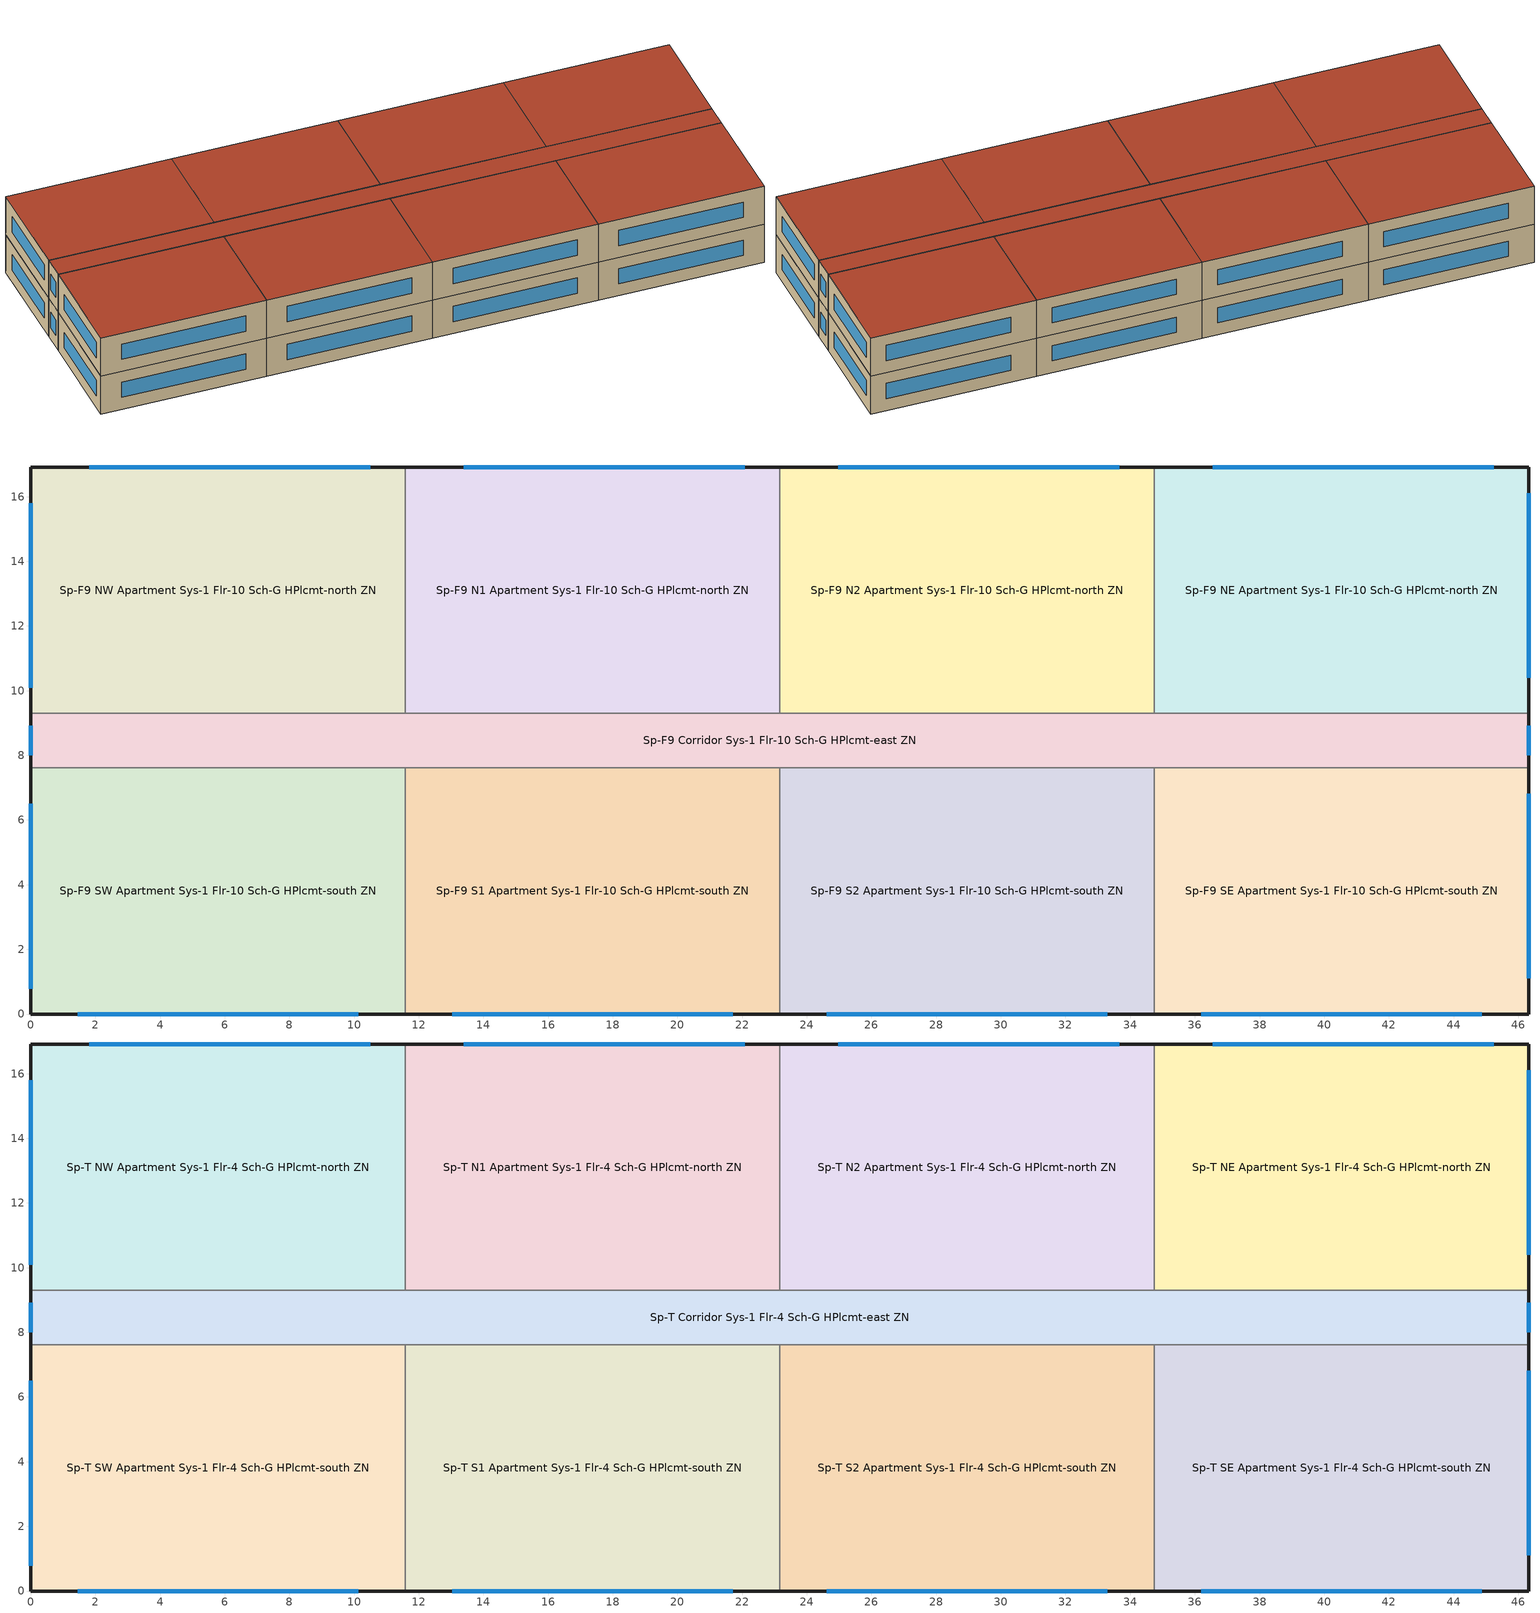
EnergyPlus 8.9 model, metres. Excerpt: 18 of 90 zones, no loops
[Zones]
Sp-F9 Corridor Sys-1 Flr-10 Sch-G HPlcmt-east ZN
 floor to Sp-F8 Corridor Sys-1 Flr-3 Sch-G HPlcmt-east ZN (Typical Interior Floor): 46.33,9.3 46.33,7.62 0,7.62 0,9.3 z24.38
 wall outside (Customized opaque construction {70a08f41-941f-41e8-ba7e-195cee31ed19} to conductance of 0.247): 46.33,7.62 46.33,9.3 / 0,9.3 0,7.62 z24.38:27.43
 wall to Sp-F9 S1 Apartment Sys-1 Flr-10 Sch-G HPlcmt-south ZN (Typical Interior Wall): 11.58,7.62 23.16,7.62 z24.38:27.43
 wall to Sp-F9 S2 Apartment Sys-1 Flr-10 Sch-G HPlcmt-south ZN (Typical Interior Wall): 23.16,7.62 34.75,7.62 z24.38:27.43
 wall to Sp-F9 SE Apartment Sys-1 Flr-10 Sch-G HPlcmt-south ZN (Typical Interior Wall): 34.75,7.62 46.33,7.62 z24.38:27.43
 wall to Sp-F9 SW Apartment Sys-1 Flr-10 Sch-G HPlcmt-south ZN (Typical Interior Wall): 0,7.62 11.58,7.62 z24.38:27.43
 wall to Sp-F9 N1 Apartment Sys-1 Flr-10 Sch-G HPlcmt-north ZN (Typical Interior Wall): 23.16,9.3 11.58,9.3 z24.38:27.43
 wall to Sp-F9 N2 Apartment Sys-1 Flr-10 Sch-G HPlcmt-north ZN (Typical Interior Wall): 34.75,9.3 23.16,9.3 z24.38:27.43
 wall to Sp-F9 NE Apartment Sys-1 Flr-10 Sch-G HPlcmt-north ZN (Typical Interior Wall): 46.33,9.3 34.75,9.3 z24.38:27.43
 wall to Sp-F9 NW Apartment Sys-1 Flr-10 Sch-G HPlcmt-north ZN (Typical Interior Wall): 11.58,9.3 0,9.3 z24.38:27.43
 window (Customized Fenestration: cond=0.220 tvis=0.220 tsol=0.232): 46.33,8 46.33,8.91 / 0,8.91 0,8 z25.34:26.56
Sp-F9 N1 Apartment Sys-1 Flr-10 Sch-G HPlcmt-north ZN
 floor to Sp-F8 N1 Apartment Sys-1 Flr-3 Sch-G HPlcmt-north ZN (Typical Interior Floor): 23.16,16.92 23.16,9.3 11.58,9.3 11.58,16.92 z24.38
 wall outside (Customized opaque construction {70a08f41-941f-41e8-ba7e-195cee31ed19} to conductance of 0.247): 23.16,16.92 11.58,16.92 z24.38:27.43
 wall to Sp-F9 N2 Apartment Sys-1 Flr-10 Sch-G HPlcmt-north ZN (Typical Interior Wall): 23.16,9.3 23.16,16.92 z24.38:27.43
 wall to Sp-F9 NW Apartment Sys-1 Flr-10 Sch-G HPlcmt-north ZN (Typical Interior Wall): 11.58,16.92 11.58,9.3 z24.38:27.43
 window (Customized Fenestration: cond=0.220 tvis=0.220 tsol=0.232): 22.08,16.92 13.4,16.92 z25.34:26.56
Sp-F9 N2 Apartment Sys-1 Flr-10 Sch-G HPlcmt-north ZN
 floor to Sp-F8 N2 Apartment Sys-1 Flr-3 Sch-G HPlcmt-north ZN (Typical Interior Floor): 34.75,16.92 34.75,9.3 23.16,9.3 23.16,16.92 z24.38
 wall outside (Customized opaque construction {70a08f41-941f-41e8-ba7e-195cee31ed19} to conductance of 0.247): 34.75,16.92 23.16,16.92 z24.38:27.43
 wall to Sp-F9 NE Apartment Sys-1 Flr-10 Sch-G HPlcmt-north ZN (Typical Interior Wall): 34.75,9.3 34.75,16.92 z24.38:27.43
 window (Customized Fenestration: cond=0.220 tvis=0.220 tsol=0.232): 33.66,16.92 24.98,16.92 z25.34:26.56
Sp-F9 NE Apartment Sys-1 Flr-10 Sch-G HPlcmt-north ZN
 floor to Sp-F8 NE Apartment Sys-1 Flr-3 Sch-G HPlcmt-north ZN (Typical Interior Floor): 46.33,16.92 46.33,9.3 34.75,9.3 34.75,16.92 z24.38
 wall outside (Customized opaque construction {70a08f41-941f-41e8-ba7e-195cee31ed19} to conductance of 0.247): 46.33,9.3 46.33,16.92 34.75,16.92 z24.38:27.43
 window (Customized Fenestration: cond=0.220 tvis=0.220 tsol=0.232): 46.33,10.4 46.33,16.11 / 45.25,16.92 36.56,16.92 z25.34:26.56
Sp-F9 NW Apartment Sys-1 Flr-10 Sch-G HPlcmt-north ZN
 floor to Sp-F8 NW Apartment Sys-1 Flr-3 Sch-G HPlcmt-north ZN (Typical Interior Floor): 11.58,16.92 11.58,9.3 0,9.3 0,16.92 z24.38
 wall outside (Customized opaque construction {70a08f41-941f-41e8-ba7e-195cee31ed19} to conductance of 0.247): 11.58,16.92 0,16.92 0,9.3 z24.38:27.43
 window (Customized Fenestration: cond=0.220 tvis=0.220 tsol=0.232): 10.5,16.92 1.81,16.92 / 0,15.8 0,10.08 z25.34:26.56
Sp-F9 S1 Apartment Sys-1 Flr-10 Sch-G HPlcmt-south ZN
 floor to Sp-F8 S1 Apartment Sys-1 Flr-3 Sch-G HPlcmt-south ZN (Typical Interior Floor): 23.16,7.62 23.16,0 11.58,0 11.58,7.62 z24.38
 wall outside (Customized opaque construction {70a08f41-941f-41e8-ba7e-195cee31ed19} to conductance of 0.247): 11.58,0 23.16,0 z24.38:27.43
 wall to Sp-F9 S2 Apartment Sys-1 Flr-10 Sch-G HPlcmt-south ZN (Typical Interior Wall): 23.16,0 23.16,7.62 z24.38:27.43
 wall to Sp-F9 SW Apartment Sys-1 Flr-10 Sch-G HPlcmt-south ZN (Typical Interior Wall): 11.58,7.62 11.58,0 z24.38:27.43
 window (Customized Fenestration: cond=0.220 tvis=0.220 tsol=0.232): 13.03,0 21.72,0 z25.34:26.56
Sp-F9 S2 Apartment Sys-1 Flr-10 Sch-G HPlcmt-south ZN
 floor to Sp-F8 S2 Apartment Sys-1 Flr-3 Sch-G HPlcmt-south ZN (Typical Interior Floor): 34.75,7.62 34.75,0 23.16,0 23.16,7.62 z24.38
 wall outside (Customized opaque construction {70a08f41-941f-41e8-ba7e-195cee31ed19} to conductance of 0.247): 23.16,0 34.75,0 z24.38:27.43
 wall to Sp-F9 SE Apartment Sys-1 Flr-10 Sch-G HPlcmt-south ZN (Typical Interior Wall): 34.75,0 34.75,7.62 z24.38:27.43
 window (Customized Fenestration: cond=0.220 tvis=0.220 tsol=0.232): 24.61,0 33.3,0 z25.34:26.56
Sp-F9 SE Apartment Sys-1 Flr-10 Sch-G HPlcmt-south ZN
 floor to Sp-F8 SE Apartment Sys-1 Flr-3 Sch-G HPlcmt-south ZN (Typical Interior Floor): 46.33,7.62 46.33,0 34.75,0 34.75,7.62 z24.38
 wall outside (Customized opaque construction {70a08f41-941f-41e8-ba7e-195cee31ed19} to conductance of 0.247): 34.75,0 46.33,0 46.33,7.62 z24.38:27.43
 window (Customized Fenestration: cond=0.220 tvis=0.220 tsol=0.232): 46.33,1.1 46.33,6.81 / 36.19,0 44.88,0 z25.34:26.56
Sp-F9 SW Apartment Sys-1 Flr-10 Sch-G HPlcmt-south ZN
 floor to Sp-F8 SW Apartment Sys-1 Flr-3 Sch-G HPlcmt-south ZN (Typical Interior Floor): 11.58,7.62 11.58,0 0,0 0,7.62 z24.38
 wall outside (Customized opaque construction {70a08f41-941f-41e8-ba7e-195cee31ed19} to conductance of 0.247): 0,7.62 0,0 11.58,0 z24.38:27.43
 window (Customized Fenestration: cond=0.220 tvis=0.220 tsol=0.232): 1.45,0 10.13,0 / 0,6.5 0,0.79 z25.34:26.56
Sp-T Corridor Sys-1 Flr-4 Sch-G HPlcmt-east ZN
 floor to Sp-F9 Corridor Sys-1 Flr-10 Sch-G HPlcmt-east ZN (Typical Interior Floor): 46.33,9.3 46.33,7.62 0,7.62 0,9.3 z27.43
 wall outside (Customized opaque construction {70a08f41-941f-41e8-ba7e-195cee31ed19} to conductance of 0.247): 46.33,7.62 46.33,9.3 / 0,9.3 0,7.62 z27.43:30.48
 wall to Sp-T S1 Apartment Sys-1 Flr-4 Sch-G HPlcmt-south ZN (Typical Interior Wall): 11.58,7.62 23.16,7.62 z27.43:30.48
 wall to Sp-T S2 Apartment Sys-1 Flr-4 Sch-G HPlcmt-south ZN (Typical Interior Wall): 23.16,7.62 34.75,7.62 z27.43:30.48
 wall to Sp-T SE Apartment Sys-1 Flr-4 Sch-G HPlcmt-south ZN (Typical Interior Wall): 34.75,7.62 46.33,7.62 z27.43:30.48
 wall to Sp-T SW Apartment Sys-1 Flr-4 Sch-G HPlcmt-south ZN (Typical Interior Wall): 0,7.62 11.58,7.62 z27.43:30.48
 wall to Sp-T N1 Apartment Sys-1 Flr-4 Sch-G HPlcmt-north ZN (Typical Interior Wall): 23.16,9.3 11.58,9.3 z27.43:30.48
 wall to Sp-T N2 Apartment Sys-1 Flr-4 Sch-G HPlcmt-north ZN (Typical Interior Wall): 34.75,9.3 23.16,9.3 z27.43:30.48
 wall to Sp-T NE Apartment Sys-1 Flr-4 Sch-G HPlcmt-north ZN (Typical Interior Wall): 46.33,9.3 34.75,9.3 z27.43:30.48
 wall to Sp-T NW Apartment Sys-1 Flr-4 Sch-G HPlcmt-north ZN (Typical Interior Wall): 11.58,9.3 0,9.3 z27.43:30.48
 window (Customized Fenestration: cond=0.220 tvis=0.220 tsol=0.232): 46.33,8 46.33,8.91 / 0,8.91 0,8 z28.38:29.6
 roof outside (Customized opaque construction {8d7418df-8433-425d-8d2c-48089a3a1b3e} to conductance of 0.183): 46.33,7.62 46.33,9.3 0,9.3 0,7.62 z30.48
Sp-T N1 Apartment Sys-1 Flr-4 Sch-G HPlcmt-north ZN
 floor to Sp-F9 N1 Apartment Sys-1 Flr-10 Sch-G HPlcmt-north ZN (Typical Interior Floor): 23.16,16.92 23.16,9.3 11.58,9.3 11.58,16.92 z27.43
 wall outside (Customized opaque construction {70a08f41-941f-41e8-ba7e-195cee31ed19} to conductance of 0.247): 23.16,16.92 11.58,16.92 z27.43:30.48
 wall to Sp-T N2 Apartment Sys-1 Flr-4 Sch-G HPlcmt-north ZN (Typical Interior Wall): 23.16,9.3 23.16,16.92 z27.43:30.48
 wall to Sp-T NW Apartment Sys-1 Flr-4 Sch-G HPlcmt-north ZN (Typical Interior Wall): 11.58,16.92 11.58,9.3 z27.43:30.48
 window (Customized Fenestration: cond=0.220 tvis=0.220 tsol=0.232): 22.08,16.92 13.4,16.92 z28.38:29.6
 roof outside (Customized opaque construction {8d7418df-8433-425d-8d2c-48089a3a1b3e} to conductance of 0.183): 23.16,9.3 23.16,16.92 11.58,16.92 11.58,9.3 z30.48
Sp-T N2 Apartment Sys-1 Flr-4 Sch-G HPlcmt-north ZN
 floor to Sp-F9 N2 Apartment Sys-1 Flr-10 Sch-G HPlcmt-north ZN (Typical Interior Floor): 34.75,16.92 34.75,9.3 23.16,9.3 23.16,16.92 z27.43
 wall outside (Customized opaque construction {70a08f41-941f-41e8-ba7e-195cee31ed19} to conductance of 0.247): 34.75,16.92 23.16,16.92 z27.43:30.48
 wall to Sp-T NE Apartment Sys-1 Flr-4 Sch-G HPlcmt-north ZN (Typical Interior Wall): 34.75,9.3 34.75,16.92 z27.43:30.48
 window (Customized Fenestration: cond=0.220 tvis=0.220 tsol=0.232): 33.66,16.92 24.98,16.92 z28.38:29.6
 roof outside (Customized opaque construction {8d7418df-8433-425d-8d2c-48089a3a1b3e} to conductance of 0.183): 34.75,9.3 34.75,16.92 23.16,16.92 23.16,9.3 z30.48
Sp-T NE Apartment Sys-1 Flr-4 Sch-G HPlcmt-north ZN
 floor to Sp-F9 NE Apartment Sys-1 Flr-10 Sch-G HPlcmt-north ZN (Typical Interior Floor): 46.33,16.92 46.33,9.3 34.75,9.3 34.75,16.92 z27.43
 wall outside (Customized opaque construction {70a08f41-941f-41e8-ba7e-195cee31ed19} to conductance of 0.247): 46.33,9.3 46.33,16.92 34.75,16.92 z27.43:30.48
 window (Customized Fenestration: cond=0.220 tvis=0.220 tsol=0.232): 46.33,10.4 46.33,16.11 / 45.25,16.92 36.56,16.92 z28.38:29.6
 roof outside (Customized opaque construction {8d7418df-8433-425d-8d2c-48089a3a1b3e} to conductance of 0.183): 46.33,9.3 46.33,16.92 34.75,16.92 34.75,9.3 z30.48
Sp-T NW Apartment Sys-1 Flr-4 Sch-G HPlcmt-north ZN
 floor to Sp-F9 NW Apartment Sys-1 Flr-10 Sch-G HPlcmt-north ZN (Typical Interior Floor): 11.58,16.92 11.58,9.3 0,9.3 0,16.92 z27.43
 wall outside (Customized opaque construction {70a08f41-941f-41e8-ba7e-195cee31ed19} to conductance of 0.247): 11.58,16.92 0,16.92 0,9.3 z27.43:30.48
 window (Customized Fenestration: cond=0.220 tvis=0.220 tsol=0.232): 10.5,16.92 1.81,16.92 / 0,15.8 0,10.08 z28.38:29.6
 roof outside (Customized opaque construction {8d7418df-8433-425d-8d2c-48089a3a1b3e} to conductance of 0.183): 11.58,9.3 11.58,16.92 0,16.92 0,9.3 z30.48
Sp-T S1 Apartment Sys-1 Flr-4 Sch-G HPlcmt-south ZN
 floor to Sp-F9 S1 Apartment Sys-1 Flr-10 Sch-G HPlcmt-south ZN (Typical Interior Floor): 23.16,7.62 23.16,0 11.58,0 11.58,7.62 z27.43
 wall outside (Customized opaque construction {70a08f41-941f-41e8-ba7e-195cee31ed19} to conductance of 0.247): 11.58,0 23.16,0 z27.43:30.48
 wall to Sp-T S2 Apartment Sys-1 Flr-4 Sch-G HPlcmt-south ZN (Typical Interior Wall): 23.16,0 23.16,7.62 z27.43:30.48
 wall to Sp-T SW Apartment Sys-1 Flr-4 Sch-G HPlcmt-south ZN (Typical Interior Wall): 11.58,7.62 11.58,0 z27.43:30.48
 window (Customized Fenestration: cond=0.220 tvis=0.220 tsol=0.232): 13.03,0 21.72,0 z28.38:29.6
 roof outside (Customized opaque construction {8d7418df-8433-425d-8d2c-48089a3a1b3e} to conductance of 0.183): 23.16,0 23.16,7.62 11.58,7.62 11.58,0 z30.48
Sp-T S2 Apartment Sys-1 Flr-4 Sch-G HPlcmt-south ZN
 floor to Sp-F9 S2 Apartment Sys-1 Flr-10 Sch-G HPlcmt-south ZN (Typical Interior Floor): 34.75,7.62 34.75,0 23.16,0 23.16,7.62 z27.43
 wall outside (Customized opaque construction {70a08f41-941f-41e8-ba7e-195cee31ed19} to conductance of 0.247): 23.16,0 34.75,0 z27.43:30.48
 wall to Sp-T SE Apartment Sys-1 Flr-4 Sch-G HPlcmt-south ZN (Typical Interior Wall): 34.75,0 34.75,7.62 z27.43:30.48
 window (Customized Fenestration: cond=0.220 tvis=0.220 tsol=0.232): 24.61,0 33.3,0 z28.38:29.6
 roof outside (Customized opaque construction {8d7418df-8433-425d-8d2c-48089a3a1b3e} to conductance of 0.183): 34.75,0 34.75,7.62 23.16,7.62 23.16,0 z30.48
Sp-T SE Apartment Sys-1 Flr-4 Sch-G HPlcmt-south ZN
 floor to Sp-F9 SE Apartment Sys-1 Flr-10 Sch-G HPlcmt-south ZN (Typical Interior Floor): 46.33,7.62 46.33,0 34.75,0 34.75,7.62 z27.43
 wall outside (Customized opaque construction {70a08f41-941f-41e8-ba7e-195cee31ed19} to conductance of 0.247): 34.75,0 46.33,0 46.33,7.62 z27.43:30.48
 window (Customized Fenestration: cond=0.220 tvis=0.220 tsol=0.232): 46.33,1.1 46.33,6.81 / 36.19,0 44.88,0 z28.38:29.6
 roof outside (Customized opaque construction {8d7418df-8433-425d-8d2c-48089a3a1b3e} to conductance of 0.183): 46.33,0 46.33,7.62 34.75,7.62 34.75,0 z30.48
Sp-T SW Apartment Sys-1 Flr-4 Sch-G HPlcmt-south ZN
 floor to Sp-F9 SW Apartment Sys-1 Flr-10 Sch-G HPlcmt-south ZN (Typical Interior Floor): 11.58,7.62 11.58,0 0,0 0,7.62 z27.43
 wall outside (Customized opaque construction {70a08f41-941f-41e8-ba7e-195cee31ed19} to conductance of 0.247): 0,7.62 0,0 11.58,0 z27.43:30.48
 window (Customized Fenestration: cond=0.220 tvis=0.220 tsol=0.232): 1.45,0 10.13,0 / 0,6.5 0,0.79 z28.38:29.6
 roof outside (Customized opaque construction {8d7418df-8433-425d-8d2c-48089a3a1b3e} to conductance of 0.183): 11.58,0 11.58,7.62 0,7.62 0,0 z30.48
[Building]
NECB 2011-HighriseApartment-NECB HDD Method-CAN_PQ_Montreal.Intl.AP.716270_CWEC.epw created: 2017-06-30 13:16:17 +0000: North Axis {deg}=0; Terrain=City; Loads Convergence Tolerance Value=0.04; Temperature Convergence Tolerance Value {deltaC}=0.2; Solar Distribution=FullInteriorAndExterior; Maximum Number of Warmup Days=25; Minimum Number of Warmup Days=6
[Site:Location]
Montreal-Trudeau Intl AP: Latitude {deg}=45.471; Longitude {deg}=-73.741; Time Zone {hr}=-5; Elevation {m}=36
[Site:GroundTemperature:BuildingSurface]
19.527, 19.502, 19.536, 19.598, 20.002, 21.64, 22.225, 22.375, 21.449, 20.121, 19.802, 19.633
[Site:WaterMainsTemperature]
Calculation Method=Correlation; Annual Average Outdoor Air Temperature {C}=6.25; Maximum Difference In Monthly Average Outdoor Air Temperatures {deltaC}=30.2
[SizingPeriod:DesignDay] Day of Month=21; Dry-Bulb Temperature Range Modifier Type=DefaultMultipliers; Humidity Condition Type=Wetbulb; Barometric Pressure {Pa}=100893; Rain Indicator=No; Snow Indicator=No; Daylight Saving Time Indicator=No
Name | Month | Day Type | Maximum Dry-Bulb Temperature {C} | Daily Dry-Bulb Temperature Range {deltaC} | Wetbulb or DewPoint at Maximum Dry-Bulb {C} | Wind Speed {m/s} | Wind Direction {deg} | Solar Model Indicator | ASHRAE Clear Sky Optical Depth for Beam Irradiance (taub) | ASHRAE Clear Sky Optical Depth for Diffuse Irradiance (taud) | Sky Clearness
Montreal Int'l Ann Clg .4% Condns DB=>MWB | 7 | SummerDesignDay | 30 | 9.3 | 22.1 | 4.9 | 220 | ASHRAETau | 0.465 | 1.966
Montreal Int'l Ann Clg .4% Condns WB=>MDB | 7 | SummerDesignDay | 28.1 | 9.3 | 23.2 | 4.9 | 220 | ASHRAETau | 0.465 | 1.966
Montreal Int'l Ann Htg 99.6% Condns DB | 1 | WinterDesignDay | -23.7 | 0 | -23.7 | 3.9 | 260 | ASHRAEClearSky |  |  | 0
[Material] Thermal Absorptance=0.9
Name | Roughness | Thickness {m} | Conductivity {W/m-K} | Density {kg/m3} | Specific Heat {J/kg-K} | Solar Absorptance | Visible Absorptance
1/2IN Gypsum 1 | Smooth | 0.0127 | 0.16 | 784.9 | 830 | 0.4 | 0.4
100mm Normalweight concrete floor | MediumSmooth | 0.1016 | 2.31 | 2322 | 832 | 0.7 | 0.7
1IN Stucco 1 | Smooth | 0.0253 | 0.6918 | 1858 | 837 | 0.7 | 0.92
8IN CONCRETE HW RefBldg 1 | Rough | 0.2032 | 1.311 | 2240 | 836.8 | 0.7 | 0.7
G01 13mm gypsum board | Smooth | 0.0127 | 0.16 | 800 | 1090 | 0.7 | 0.5
Metal Roof Surface 1 | Smooth | 0.0008 | 45.28 | 7824 | 500 | 0.7 | 0.7
[Material:NoMass] Thermal Absorptance=0.9; Solar Absorptance=0.7
Name | Roughness | Thermal Resistance {m2-K/W} | Visible Absorptance
CP02 CARPET PAD | VeryRough | 0.21648 | 0.8
Typical Insulation R-10.11 1 | Smooth | 3.77764 | 0.7
Typical Insulation R-19.63 1 | Smooth | 5.46446 | 0.7
[WindowMaterial:SimpleGlazingSystem]
Customized Fenestration:: cond=0.220 tvis=0.220 tsol=0.232: U-Factor {W/m2-K}=2.2; Solar Heat Gain Coefficient=0.6; Visible Transmittance=0.21
[Construction]
Customized Fenestration: cond=0.220 tvis=0.220 tsol=0.232: Customized Fenestration:: cond=0.220 tvis=0.220 tsol=0.232
Customized opaque construction {70a08f41-941f-41e8-ba7e-195cee31ed19} to conductance of 0.247: 1IN Stucco 1, 8IN CONCRETE HW RefBldg 1, Typical Insulation R-10.11 1, 1/2IN Gypsum 1
Customized opaque construction {8d7418df-8433-425d-8d2c-48089a3a1b3e} to conductance of 0.183: Metal Roof Surface 1, Typical Insulation R-19.63 1
Typical Interior Floor: 100mm Normalweight concrete floor, CP02 CARPET PAD
Typical Interior Wall: G01 13mm gypsum board, G01 13mm gypsum board
[Zone] Part of Total Floor Area=Yes
Sp-F9 Corridor Sys-1 Flr-10 Sch-G HPlcmt-east ZN; Sp-F9 N1 Apartment Sys-1 Flr-10 Sch-G HPlcmt-north ZN; Sp-F9 N2 Apartment Sys-1 Flr-10 Sch-G HPlcmt-north ZN; Sp-F9 NE Apartment Sys-1 Flr-10 Sch-G HPlcmt-north ZN; Sp-F9 NW Apartment Sys-1 Flr-10 Sch-G HPlcmt-north ZN; Sp-F9 S1 Apartment Sys-1 Flr-10 Sch-G HPlcmt-south ZN; Sp-F9 S2 Apartment Sys-1 Flr-10 Sch-G HPlcmt-south ZN; Sp-F9 SE Apartment Sys-1 Flr-10 Sch-G HPlcmt-south ZN; Sp-F9 SW Apartment Sys-1 Flr-10 Sch-G HPlcmt-south ZN; Sp-T Corridor Sys-1 Flr-4 Sch-G HPlcmt-east ZN; Sp-T N1 Apartment Sys-1 Flr-4 Sch-G HPlcmt-north ZN; Sp-T N2 Apartment Sys-1 Flr-4 Sch-G HPlcmt-north ZN; Sp-T NE Apartment Sys-1 Flr-4 Sch-G HPlcmt-north ZN; Sp-T NW Apartment Sys-1 Flr-4 Sch-G HPlcmt-north ZN; Sp-T S1 Apartment Sys-1 Flr-4 Sch-G HPlcmt-south ZN; Sp-T S2 Apartment Sys-1 Flr-4 Sch-G HPlcmt-south ZN; Sp-T SE Apartment Sys-1 Flr-4 Sch-G HPlcmt-south ZN; Sp-T SW Apartment Sys-1 Flr-4 Sch-G HPlcmt-south ZN
[ZoneInfiltration:DesignFlowRate] Schedule=Always On Discrete; Design Flow Rate Calculation Method=Flow/ExteriorArea; Flow per Exterior Surface Area {m3/s-m2}=0.00025; Constant Term Coefficient=0; Temperature Term Coefficient=0; Velocity Term Coefficient=0.224; Velocity Squared Term Coefficient=0
Name | Zone or ZoneList
F9 Corridor Infiltration | Sp-F9 Corridor Sys-1 Flr-10 Sch-G HPlcmt-east ZN
F9 N1 Apartment Infiltration | Sp-F9 N1 Apartment Sys-1 Flr-10 Sch-G HPlcmt-north ZN
F9 N2 Apartment Infiltration | Sp-F9 N2 Apartment Sys-1 Flr-10 Sch-G HPlcmt-north ZN
F9 NE Apartment Infiltration | Sp-F9 NE Apartment Sys-1 Flr-10 Sch-G HPlcmt-north ZN
F9 NW Apartment Infiltration | Sp-F9 NW Apartment Sys-1 Flr-10 Sch-G HPlcmt-north ZN
F9 S1 Apartment Infiltration | Sp-F9 S1 Apartment Sys-1 Flr-10 Sch-G HPlcmt-south ZN
F9 S2 Apartment Infiltration | Sp-F9 S2 Apartment Sys-1 Flr-10 Sch-G HPlcmt-south ZN
F9 SE Apartment Infiltration | Sp-F9 SE Apartment Sys-1 Flr-10 Sch-G HPlcmt-south ZN
F9 SW Apartment Infiltration | Sp-F9 SW Apartment Sys-1 Flr-10 Sch-G HPlcmt-south ZN
T Corridor Infiltration | Sp-T Corridor Sys-1 Flr-4 Sch-G HPlcmt-east ZN
T N1 Apartment Infiltration | Sp-T N1 Apartment Sys-1 Flr-4 Sch-G HPlcmt-north ZN
T N2 Apartment Infiltration | Sp-T N2 Apartment Sys-1 Flr-4 Sch-G HPlcmt-north ZN
T NE Apartment Infiltration | Sp-T NE Apartment Sys-1 Flr-4 Sch-G HPlcmt-north ZN
T NW Apartment Infiltration | Sp-T NW Apartment Sys-1 Flr-4 Sch-G HPlcmt-north ZN
T S1 Apartment Infiltration | Sp-T S1 Apartment Sys-1 Flr-4 Sch-G HPlcmt-south ZN
T S2 Apartment Infiltration | Sp-T S2 Apartment Sys-1 Flr-4 Sch-G HPlcmt-south ZN
T SE Apartment Infiltration | Sp-T SE Apartment Sys-1 Flr-4 Sch-G HPlcmt-south ZN
T SW Apartment Infiltration | Sp-T SW Apartment Sys-1 Flr-4 Sch-G HPlcmt-south ZN
[Schedule:Constant]
Always On Discrete: Hourly Value=1
